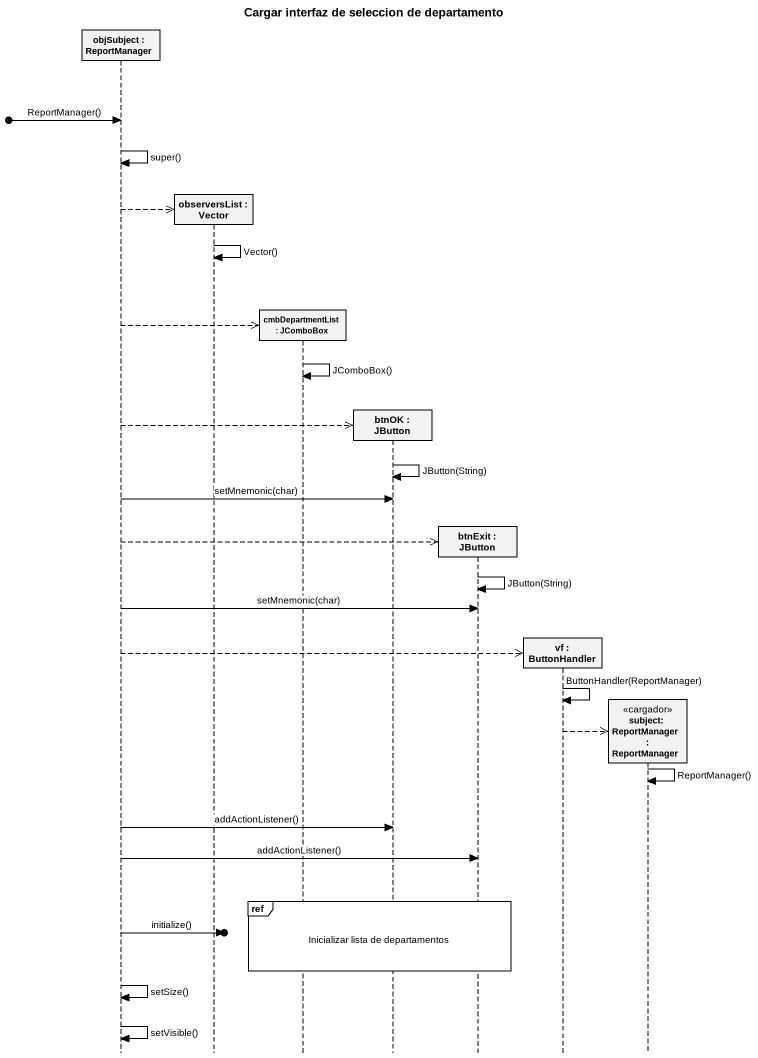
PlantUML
@startuml
title Cargar interfaz de seleccion de departamento
hide footbox
participant "objSubject : ReportManager" as objSubject
participant "observersList : Vector" as observersList
participant "cmbDepartmentList : JComboBox" as cmbDepartmentList
participant "btnOK : JButton" as btnOK
participant "btnExit : JButton" as btnExit
participant "vf : ButtonHandler" as vf
participant "subject: ReportManager : ReportManager" as subject_ReportManager <<cargador>>

[o-> objSubject : ReportManager()
objSubject -> objSubject : super()
objSubject -->> observersList **
observersList -> observersList : Vector()
objSubject -->> cmbDepartmentList **
cmbDepartmentList -> cmbDepartmentList : JComboBox()
objSubject -->> btnOK **
btnOK -> btnOK : JButton(String)
objSubject -> btnOK : setMnemonic(char)
objSubject -->> btnExit **
btnExit -> btnExit : JButton(String)
objSubject -> btnExit : setMnemonic(char)
objSubject -->> vf **
vf -> vf : ButtonHandler(ReportManager)
vf -->> subject_ReportManager **
subject_ReportManager -> subject_ReportManager : ReportManager()
objSubject -> btnOK : addActionListener()
objSubject -> btnExit : addActionListener()
ref over cmbDepartmentList, btnOK, btnExit : Inicializar lista de departamentos
objSubject ->o] : initialize()
objSubject -> objSubject : setSize()
objSubject -> objSubject : setVisible()
@enduml
